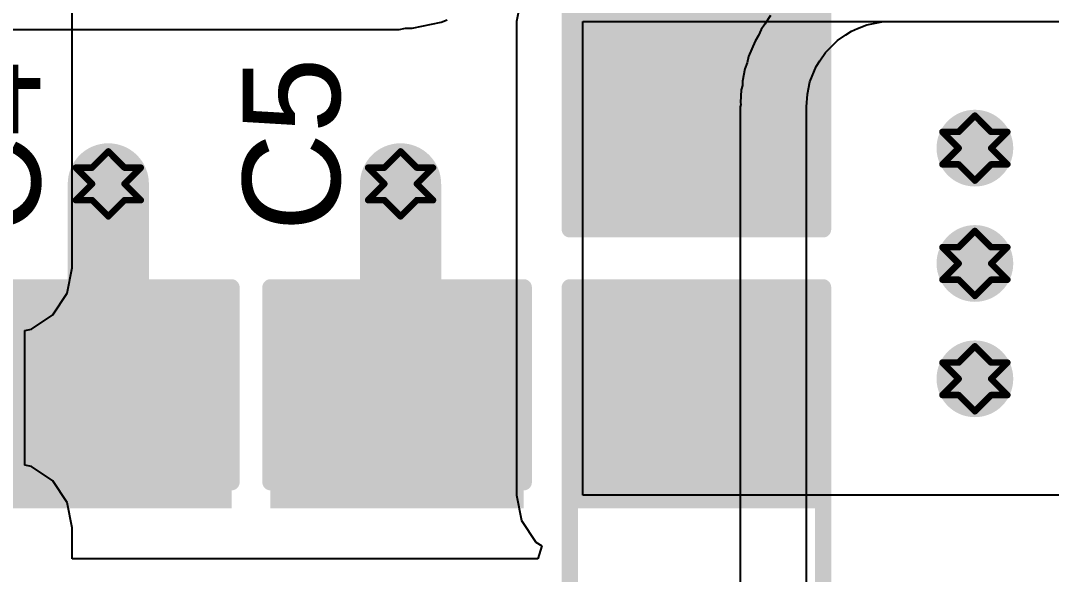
# Model space of a CAD drawing. Header units: inches. Extents: x -25 to 209, y 65 to 158.
# Drawn here: x 60.65 to 68.72, y 103.88 to 108.21 of the extents above; entities that cross this region are included whole.
import ezdxf

# ---------------------------------------------------------------- set-up
doc = ezdxf.new("R2010")
doc.units = ezdxf.units.IN
for name, color, linetype in [('Bottom Layer', 5, 'Continuous'), ('Drill Drawing', 1, 'Continuous'), ('Top Layer', 1, 'Continuous'), ('Top Overlay', 2, 'Continuous'), ('Top Paste', 8, 'Continuous'), ('Top Solder', 216, 'Continuous'), ('Via Holes', 16, 'Continuous')]:
    doc.layers.add(name, color=color, linetype=linetype)
doc.styles.add('Arial', font='', dxfattribs={"height": 0.2})
doc.styles.get('Arial').set_extended_font_data('Arial')

# ---------------------------------------------------------------- blocks, each defined once
blk = doc.blocks.new('R___1206_43')
at = {"layer": 'Top Layer'}
for points in [[(-2.032, 0.889), (-0.508, 0.889), (-0.508, -0.889), (-2.032, -0.889)], [(0.508, 0.889), (2.032, 0.889), (2.032, -0.889), (0.508, -0.889)]]:
    blk.add_hatch(color=1, dxfattribs=at).paths.add_polyline_path(points)
at = {"layer": 'Top Paste'}
for points in [[(-2.032, 0.889), (-0.508, 0.889), (-0.508, -0.889), (-2.032, -0.889)], [(0.508, 0.889), (2.032, 0.889), (2.032, -0.889), (0.508, -0.889)]]:
    blk.add_hatch(color=8, dxfattribs=at).paths.add_polyline_path(points)
at = {"layer": 'Top Solder'}
for points in [[(-2.1336, 0.9906), (-0.4064, 0.9906), (-0.4064, -0.9906), (-2.1336, -0.9906)], [(0.4064, 0.9906), (2.1336, 0.9906), (2.1336, -0.9906), (0.4064, -0.9906)]]:
    blk.add_hatch(color=216, dxfattribs=at).paths.add_polyline_path(points)
at = {"layer": 'Top Overlay'}
for points in [[(-2.1336, -0.9906, 0.127, 0.127, 0), (-2.1336, 0.9906, 0.127, 0.127, 0)], [(2.1336, 0.9906, 0.127, 0.127, 0), (-2.1336, 0.9906, 0.127, 0.127, 0)], [(2.1336, -0.9906, 0.127, 0.127, 0), (2.1336, 0.9906, 0.127, 0.127, 0)], [(2.1336, -0.9906, 0.127, 0.127, 0), (-2.1336, -0.9906, 0.127, 0.127, 0)]]:
    blk.add_lwpolyline(points, format="xyseb", dxfattribs=at)
for points in [[(-2.1654, 0.9906, 0.0635, 0.0635, 1), (-2.1019, 0.9906, 0.0635, 0.0635, 1)], [(-2.1654, 0.9906, 0.0635, 0.0635, 1), (-2.1019, 0.9906, 0.0635, 0.0635, 1)], [(2.1019, 0.9906, 0.0635, 0.0635, 1), (2.1654, 0.9906, 0.0635, 0.0635, 1)], [(2.1019, 0.9906, 0.0635, 0.0635, 1), (2.1654, 0.9906, 0.0635, 0.0635, 1)], [(-2.1654, -0.9906, 0.0635, 0.0635, 1), (-2.1019, -0.9906, 0.0635, 0.0635, 1)], [(-2.1654, -0.9906, 0.0635, 0.0635, 1), (-2.1019, -0.9906, 0.0635, 0.0635, 1)], [(2.1019, -0.9906, 0.0635, 0.0635, 1), (2.1654, -0.9906, 0.0635, 0.0635, 1)], [(2.1019, -0.9906, 0.0635, 0.0635, 1), (2.1654, -0.9906, 0.0635, 0.0635, 1)]]:
    blk.add_lwpolyline(points, format="xyseb", close=True, dxfattribs=at)
blk = doc.blocks.new('R___1206_44')
at = {"layer": 'Top Layer'}
for points in [[(-2.032, 0.889), (-0.508, 0.889), (-0.508, -0.889), (-2.032, -0.889)], [(0.508, 0.889), (2.032, 0.889), (2.032, -0.889), (0.508, -0.889)]]:
    blk.add_hatch(color=1, dxfattribs=at).paths.add_polyline_path(points)
at = {"layer": 'Top Paste'}
for points in [[(-2.032, 0.889), (-0.508, 0.889), (-0.508, -0.889), (-2.032, -0.889)], [(0.508, 0.889), (2.032, 0.889), (2.032, -0.889), (0.508, -0.889)]]:
    blk.add_hatch(color=8, dxfattribs=at).paths.add_polyline_path(points)
at = {"layer": 'Top Solder'}
for points in [[(-2.1336, 0.9906), (-0.4064, 0.9906), (-0.4064, -0.9906), (-2.1336, -0.9906)], [(0.4064, 0.9906), (2.1336, 0.9906), (2.1336, -0.9906), (0.4064, -0.9906)]]:
    blk.add_hatch(color=216, dxfattribs=at).paths.add_polyline_path(points)
at = {"layer": 'Top Overlay'}
for points in [[(-2.1336, 0.9906, 0.127, 0.127, 0), (-2.1336, -0.9906, 0.127, 0.127, 0)], [(-2.1336, 0.9906, 0.127, 0.127, 0), (2.1336, 0.9906, 0.127, 0.127, 0)], [(2.1336, 0.9906, 0.127, 0.127, 0), (2.1336, -0.9906, 0.127, 0.127, 0)], [(-2.1336, -0.9906, 0.127, 0.127, 0), (2.1336, -0.9906, 0.127, 0.127, 0)]]:
    blk.add_lwpolyline(points, format="xyseb", dxfattribs=at)
for points in [[(-2.1654, 0.9906, 0.0635, 0.0635, 1), (-2.1019, 0.9906, 0.0635, 0.0635, 1)], [(-2.1654, 0.9906, 0.0635, 0.0635, 1), (-2.1019, 0.9906, 0.0635, 0.0635, 1)], [(2.1019, 0.9906, 0.0635, 0.0635, 1), (2.1654, 0.9906, 0.0635, 0.0635, 1)], [(2.1019, 0.9906, 0.0635, 0.0635, 1), (2.1654, 0.9906, 0.0635, 0.0635, 1)], [(-2.1654, -0.9906, 0.0635, 0.0635, 1), (-2.1019, -0.9906, 0.0635, 0.0635, 1)], [(-2.1654, -0.9906, 0.0635, 0.0635, 1), (-2.1019, -0.9906, 0.0635, 0.0635, 1)], [(2.1019, -0.9906, 0.0635, 0.0635, 1), (2.1654, -0.9906, 0.0635, 0.0635, 1)], [(2.1019, -0.9906, 0.0635, 0.0635, 1), (2.1654, -0.9906, 0.0635, 0.0635, 1)]]:
    blk.add_lwpolyline(points, format="xyseb", close=True, dxfattribs=at)
blk = doc.blocks.new('C___1206_74')
at = {"layer": 'Top Layer'}
for points in [[(-2.032, 0.889), (-0.508, 0.889), (-0.508, -0.889), (-2.032, -0.889)], [(0.508, 0.889), (2.032, 0.889), (2.032, -0.889), (0.508, -0.889)]]:
    blk.add_hatch(color=1, dxfattribs=at).paths.add_polyline_path(points)
at = {"layer": 'Top Paste'}
for points in [[(-2.032, 0.889), (-0.508, 0.889), (-0.508, -0.889), (-2.032, -0.889)], [(0.508, 0.889), (2.032, 0.889), (2.032, -0.889), (0.508, -0.889)]]:
    blk.add_hatch(color=8, dxfattribs=at).paths.add_polyline_path(points)
at = {"layer": 'Top Solder'}
for points in [[(-2.1336, 0.9906), (-0.4064, 0.9906), (-0.4064, -0.9906), (-2.1336, -0.9906)], [(0.4064, 0.9906), (2.1336, 0.9906), (2.1336, -0.9906), (0.4064, -0.9906)]]:
    blk.add_hatch(color=216, dxfattribs=at).paths.add_polyline_path(points)
at = {"layer": 'Top Overlay'}
for points in [[(-0.6096, 0.9906, 0.127, 0.127, 0), (-2.1336, 0.9906, 0.127, 0.127, 0)], [(-2.1336, -0.9906, 0.127, 0.127, 0), (-2.1336, 0.9906, 0.127, 0.127, 0)], [(0.6096, 0.9906, 0.127, 0.127, 0), (2.1336, 0.9906, 0.127, 0.127, 0)], [(2.1336, -0.9906, 0.127, 0.127, 0), (2.1336, 0.9906, 0.127, 0.127, 0)], [(-0.6096, -0.9906, 0.127, 0.127, 0), (-2.1336, -0.9906, 0.127, 0.127, 0)], [(2.1336, -0.9906, 0.127, 0.127, 0), (0.6096, -0.9906, 0.127, 0.127, 0)]]:
    blk.add_lwpolyline(points, format="xyseb", dxfattribs=at)
for points in [[(-2.1654, 0.9906, 0.0635, 0.0635, 1), (-2.1019, 0.9906, 0.0635, 0.0635, 1)], [(-2.1654, 0.9906, 0.0635, 0.0635, 1), (-2.1019, 0.9906, 0.0635, 0.0635, 1)], [(-0.6414, 0.9906, 0.0635, 0.0635, 1), (-0.5779, 0.9906, 0.0635, 0.0635, 1)], [(0.5778, 0.9906, 0.0635, 0.0635, 1), (0.6413, 0.9906, 0.0635, 0.0635, 1)], [(2.1018, 0.9906, 0.0635, 0.0635, 1), (2.1653, 0.9906, 0.0635, 0.0635, 1)], [(2.1018, 0.9906, 0.0635, 0.0635, 1), (2.1653, 0.9906, 0.0635, 0.0635, 1)], [(-2.1654, -0.9906, 0.0635, 0.0635, 1), (-2.1019, -0.9906, 0.0635, 0.0635, 1)], [(-2.1654, -0.9906, 0.0635, 0.0635, 1), (-2.1019, -0.9906, 0.0635, 0.0635, 1)], [(-0.6414, -0.9906, 0.0635, 0.0635, 1), (-0.5779, -0.9906, 0.0635, 0.0635, 1)], [(0.5778, -0.9906, 0.0635, 0.0635, 1), (0.6413, -0.9906, 0.0635, 0.0635, 1)], [(2.1018, -0.9906, 0.0635, 0.0635, 1), (2.1653, -0.9906, 0.0635, 0.0635, 1)], [(2.1018, -0.9906, 0.0635, 0.0635, 1), (2.1653, -0.9906, 0.0635, 0.0635, 1)]]:
    blk.add_lwpolyline(points, format="xyseb", close=True, dxfattribs=at)
blk = doc.blocks.new('C___1206_75')
at = {"layer": 'Top Layer'}
for points in [[(-2.032, 0.889), (-0.508, 0.889), (-0.508, -0.889), (-2.032, -0.889)], [(0.508, 0.889), (2.032, 0.889), (2.032, -0.889), (0.508, -0.889)]]:
    blk.add_hatch(color=1, dxfattribs=at).paths.add_polyline_path(points)
at = {"layer": 'Top Paste'}
for points in [[(-2.032, 0.889), (-0.508, 0.889), (-0.508, -0.889), (-2.032, -0.889)], [(0.508, 0.889), (2.032, 0.889), (2.032, -0.889), (0.508, -0.889)]]:
    blk.add_hatch(color=8, dxfattribs=at).paths.add_polyline_path(points)
at = {"layer": 'Top Solder'}
for points in [[(-2.1336, 0.9906), (-0.4064, 0.9906), (-0.4064, -0.9906), (-2.1336, -0.9906)], [(0.4064, 0.9906), (2.1336, 0.9906), (2.1336, -0.9906), (0.4064, -0.9906)]]:
    blk.add_hatch(color=216, dxfattribs=at).paths.add_polyline_path(points)
at = {"layer": 'Top Overlay'}
for points in [[(-0.6096, 0.9906, 0.127, 0.127, 0), (-2.1336, 0.9906, 0.127, 0.127, 0)], [(-2.1336, -0.9906, 0.127, 0.127, 0), (-2.1336, 0.9906, 0.127, 0.127, 0)], [(2.1336, 0.9906, 0.127, 0.127, 0), (0.6096, 0.9906, 0.127, 0.127, 0)], [(2.1336, -0.9906, 0.127, 0.127, 0), (2.1336, 0.9906, 0.127, 0.127, 0)], [(-0.6096, -0.9906, 0.127, 0.127, 0), (-2.1336, -0.9906, 0.127, 0.127, 0)], [(2.1336, -0.9906, 0.127, 0.127, 0), (0.6096, -0.9906, 0.127, 0.127, 0)]]:
    blk.add_lwpolyline(points, format="xyseb", dxfattribs=at)
for points in [[(-2.1653, 0.9906, 0.0635, 0.0635, 1), (-2.1018, 0.9906, 0.0635, 0.0635, 1)], [(-2.1653, 0.9906, 0.0635, 0.0635, 1), (-2.1018, 0.9906, 0.0635, 0.0635, 1)], [(-0.6414, 0.9906, 0.0635, 0.0635, 1), (-0.5779, 0.9906, 0.0635, 0.0635, 1)], [(0.5778, 0.9906, 0.0635, 0.0635, 1), (0.6413, 0.9906, 0.0635, 0.0635, 1)], [(2.1018, 0.9906, 0.0635, 0.0635, 1), (2.1653, 0.9906, 0.0635, 0.0635, 1)], [(2.1018, 0.9906, 0.0635, 0.0635, 1), (2.1653, 0.9906, 0.0635, 0.0635, 1)], [(-2.1654, -0.9906, 0.0635, 0.0635, 1), (-2.1019, -0.9906, 0.0635, 0.0635, 1)], [(-2.1654, -0.9906, 0.0635, 0.0635, 1), (-2.1019, -0.9906, 0.0635, 0.0635, 1)], [(-0.6414, -0.9906, 0.0635, 0.0635, 1), (-0.5779, -0.9906, 0.0635, 0.0635, 1)], [(0.5778, -0.9906, 0.0635, 0.0635, 1), (0.6413, -0.9906, 0.0635, 0.0635, 1)], [(2.1018, -0.9906, 0.0635, 0.0635, 1), (2.1653, -0.9906, 0.0635, 0.0635, 1)], [(2.1018, -0.9906, 0.0635, 0.0635, 1), (2.1653, -0.9906, 0.0635, 0.0635, 1)]]:
    blk.add_lwpolyline(points, format="xyseb", close=True, dxfattribs=at)

msp = doc.modelspace()

# ---------------------------------------------------------------- hatches: boundary and pattern name
at = {"layer": 'Bottom Layer'}
h = msp.add_hatch(color=5, dxfattribs=at)
edge = h.paths.add_edge_path()
edge.add_arc((68.1193, 107.2135), 0.3, 0, 360)
h = msp.add_hatch(color=5, dxfattribs=at)
edge = h.paths.add_edge_path()
edge.add_arc((61.341, 106.934), 0.3, 0, 360)
h = msp.add_hatch(color=5, dxfattribs=at)
edge = h.paths.add_edge_path()
edge.add_arc((63.627, 106.934), 0.3, 0, 360)
h = msp.add_hatch(color=5, dxfattribs=at)
edge = h.paths.add_edge_path()
edge.add_arc((68.1193, 106.3118), 0.3, 0, 360)
h = msp.add_hatch(color=5, dxfattribs=at)
edge = h.paths.add_edge_path()
edge.add_arc((68.1193, 105.4101), 0.3, 0, 360)
at = {"layer": 'Top Layer'}
h = msp.add_hatch(color=1, dxfattribs=at)
edge = h.paths.add_edge_path()
edge.add_arc((68.1193, 107.2135), 0.3, 0, 360)
h = msp.add_hatch(color=1, dxfattribs=at)
edge = h.paths.add_edge_path()
edge.add_arc((61.341, 106.934), 0.3, 0, 360)
h = msp.add_hatch(color=1, dxfattribs=at)
edge = h.paths.add_edge_path()
edge.add_arc((63.627, 106.934), 0.3, 0, 360)
h = msp.add_hatch(color=1, dxfattribs=at)
edge = h.paths.add_edge_path()
edge.add_arc((68.1193, 106.3118), 0.3, 0, 360)
h = msp.add_hatch(color=1, dxfattribs=at)
edge = h.paths.add_edge_path()
edge.add_arc((68.1193, 105.4101), 0.3, 0, 360)
at = {"layer": 'Via Holes'}
h = msp.add_hatch(color=7, dxfattribs=at)
edge = h.paths.add_edge_path()
edge.add_arc((68.1193, 107.2135), 0.15, 0, 360)
h = msp.add_hatch(color=7, dxfattribs=at)
edge = h.paths.add_edge_path()
edge.add_arc((61.341, 106.934), 0.15, 0, 360)
h = msp.add_hatch(color=7, dxfattribs=at)
edge = h.paths.add_edge_path()
edge.add_arc((63.627, 106.934), 0.15, 0, 360)
h = msp.add_hatch(color=7, dxfattribs=at)
edge = h.paths.add_edge_path()
edge.add_arc((68.1193, 106.3118), 0.15, 0, 360)
h = msp.add_hatch(color=7, dxfattribs=at)
edge = h.paths.add_edge_path()
edge.add_arc((68.1193, 105.4101), 0.15, 0, 360)

# ---------------------------------------------------------------- linework, layer by layer
at = {"layer": 'Bottom Layer'}
for p, q in [((63.9439, 108.1972), (63.991, 108.2167)), ((66.5203, 108.2498), (66.4756, 108.183)), ((67.2746, 108.1783), (67.4035, 108.204)), ((67.4035, 108.204), (67.4546, 108.204)), ((67.4546, 108.204), (68.9764, 108.204)), ((48.9411, 108.1421), (63.5, 108.1421)), ((63.5, 108.1421), (63.6157, 108.142)), ((63.6157, 108.142), (63.6658, 108.152)), ((63.6658, 108.152), (63.7168, 108.152)), ((63.7168, 108.152), (63.9439, 108.1972)), ((66.4473, 108.1405), (66.4278, 108.0934)), ((66.4756, 108.1829), (66.4473, 108.1405)), ((66.4756, 108.183), (66.4756, 108.1829)), ((67.1108, 108.0997), (67.1532, 108.128)), ((67.1532, 108.128), (67.2003, 108.1475)), ((67.2003, 108.1476), (67.2746, 108.1783)), ((67.2003, 108.1475), (67.2003, 108.1476)), ((66.3994, 108.051), (66.3491, 107.9296)), ((66.4278, 108.0934), (66.3994, 108.051)), ((66.987, 107.9981), (67.0439, 108.055)), ((67.0439, 108.055), (67.1108, 108.0997)), ((67.1108, 108.0997), (67.1108, 108.0997)), ((66.9063, 107.8952), (66.951, 107.9621)), ((66.951, 107.9621), (66.987, 107.9981)), ((66.987, 107.9981), (66.987, 107.9981)), ((66.3392, 107.8795), (66.3196, 107.8324)), ((66.3491, 107.9296), (66.3392, 107.8795)), ((66.8779, 107.8528), (66.9063, 107.8952)), ((66.9063, 107.8952), (66.9063, 107.8952)), ((66.3196, 107.8324), (66.3006, 107.7366)), ((66.8276, 107.7314), (66.8779, 107.8528)), ((66.3006, 107.7366), (66.3006, 107.7028)), ((66.8086, 107.6356), (66.8276, 107.7314)), ((66.2918, 107.67), (66.2852, 107.5712)), ((66.3006, 107.7028), (66.2918, 107.67)), ((66.802, 107.5367), (66.8086, 107.6356)), ((66.2852, 107.5712), (66.2875, 107.5538)), ((66.2875, 107.5538), (66.284, 107.5367)), ((66.284, 107.5367), (66.284, 103.5905)), ((66.802, 103.5905), (66.802, 107.5367)), ((66.802, 107.5367), (66.802, 107.5367))]:
    msp.add_line(p, q, dxfattribs=at)
at = {"layer": 'Drill Drawing'}
for points in [[(67.9923, 107.3405, 0.0508, 0.0508, 0), (68.1193, 107.4675, 0.0508, 0.0508, 0)], [(68.1193, 107.4675, 0.0508, 0.0508, 0), (68.2463, 107.3405, 0.0508, 0.0508, 0)], [(67.8653, 107.3405, 0.0508, 0.0508, 0), (67.9923, 107.2135, 0.0508, 0.0508, 0)], [(67.8653, 107.3405, 0.0508, 0.0508, 0), (67.9923, 107.3405, 0.0508, 0.0508, 0)], [(68.2463, 107.3405, 0.0508, 0.0508, 0), (68.3733, 107.3405, 0.0508, 0.0508, 0)], [(68.2463, 107.2135, 0.0508, 0.0508, 0), (68.3733, 107.3405, 0.0508, 0.0508, 0)], [(67.8653, 107.0865, 0.0508, 0.0508, 0), (67.9923, 107.2135, 0.0508, 0.0508, 0)], [(68.2463, 107.2135, 0.0508, 0.0508, 0), (68.3733, 107.0865, 0.0508, 0.0508, 0)], [(61.214, 107.061, 0.0508, 0.0508, 0), (61.341, 107.188, 0.0508, 0.0508, 0)], [(61.341, 107.188, 0.0508, 0.0508, 0), (61.468, 107.061, 0.0508, 0.0508, 0)], [(63.5, 107.061, 0.0508, 0.0508, 0), (63.627, 107.188, 0.0508, 0.0508, 0)], [(63.627, 107.188, 0.0508, 0.0508, 0), (63.754, 107.061, 0.0508, 0.0508, 0)], [(61.087, 107.061, 0.0508, 0.0508, 0), (61.214, 106.934, 0.0508, 0.0508, 0)], [(61.087, 107.061, 0.0508, 0.0508, 0), (61.214, 107.061, 0.0508, 0.0508, 0)], [(61.468, 107.061, 0.0508, 0.0508, 0), (61.595, 107.061, 0.0508, 0.0508, 0)], [(61.468, 106.934, 0.0508, 0.0508, 0), (61.595, 107.061, 0.0508, 0.0508, 0)], [(63.373, 107.061, 0.0508, 0.0508, 0), (63.5, 106.934, 0.0508, 0.0508, 0)], [(63.373, 107.061, 0.0508, 0.0508, 0), (63.5, 107.061, 0.0508, 0.0508, 0)], [(63.754, 107.061, 0.0508, 0.0508, 0), (63.881, 107.061, 0.0508, 0.0508, 0)], [(63.754, 106.934, 0.0508, 0.0508, 0), (63.881, 107.061, 0.0508, 0.0508, 0)], [(67.8653, 107.0865, 0.0508, 0.0508, 0), (67.9923, 107.0865, 0.0508, 0.0508, 0)], [(67.9923, 107.0865, 0.0508, 0.0508, 0), (68.1193, 106.9595, 0.0508, 0.0508, 0)], [(68.1193, 106.9595, 0.0508, 0.0508, 0), (68.2463, 107.0865, 0.0508, 0.0508, 0)], [(68.2463, 107.0865, 0.0508, 0.0508, 0), (68.3733, 107.0865, 0.0508, 0.0508, 0)], [(61.087, 106.807, 0.0508, 0.0508, 0), (61.214, 106.934, 0.0508, 0.0508, 0)], [(61.468, 106.934, 0.0508, 0.0508, 0), (61.595, 106.807, 0.0508, 0.0508, 0)], [(63.373, 106.807, 0.0508, 0.0508, 0), (63.5, 106.934, 0.0508, 0.0508, 0)], [(63.754, 106.934, 0.0508, 0.0508, 0), (63.881, 106.807, 0.0508, 0.0508, 0)], [(61.087, 106.807, 0.0508, 0.0508, 0), (61.214, 106.807, 0.0508, 0.0508, 0)], [(61.214, 106.807, 0.0508, 0.0508, 0), (61.341, 106.68, 0.0508, 0.0508, 0)], [(61.341, 106.68, 0.0508, 0.0508, 0), (61.468, 106.807, 0.0508, 0.0508, 0)], [(61.468, 106.807, 0.0508, 0.0508, 0), (61.595, 106.807, 0.0508, 0.0508, 0)], [(63.373, 106.807, 0.0508, 0.0508, 0), (63.5, 106.807, 0.0508, 0.0508, 0)], [(63.5, 106.807, 0.0508, 0.0508, 0), (63.627, 106.68, 0.0508, 0.0508, 0)], [(63.627, 106.68, 0.0508, 0.0508, 0), (63.754, 106.807, 0.0508, 0.0508, 0)], [(63.754, 106.807, 0.0508, 0.0508, 0), (63.881, 106.807, 0.0508, 0.0508, 0)], [(67.9923, 106.4388, 0.0508, 0.0508, 0), (68.1193, 106.5658, 0.0508, 0.0508, 0)], [(68.1193, 106.5658, 0.0508, 0.0508, 0), (68.2463, 106.4388, 0.0508, 0.0508, 0)], [(67.8653, 106.4388, 0.0508, 0.0508, 0), (67.9923, 106.3118, 0.0508, 0.0508, 0)], [(67.8653, 106.4388, 0.0508, 0.0508, 0), (67.9923, 106.4388, 0.0508, 0.0508, 0)], [(68.2463, 106.4388, 0.0508, 0.0508, 0), (68.3733, 106.4388, 0.0508, 0.0508, 0)], [(68.2463, 106.3118, 0.0508, 0.0508, 0), (68.3733, 106.4388, 0.0508, 0.0508, 0)], [(67.8653, 106.1848, 0.0508, 0.0508, 0), (67.9923, 106.3118, 0.0508, 0.0508, 0)], [(68.2463, 106.3118, 0.0508, 0.0508, 0), (68.3733, 106.1848, 0.0508, 0.0508, 0)], [(67.8653, 106.1848, 0.0508, 0.0508, 0), (67.9923, 106.1848, 0.0508, 0.0508, 0)], [(67.9923, 106.1848, 0.0508, 0.0508, 0), (68.1193, 106.0578, 0.0508, 0.0508, 0)], [(68.1193, 106.0578, 0.0508, 0.0508, 0), (68.2463, 106.1848, 0.0508, 0.0508, 0)], [(68.2463, 106.1848, 0.0508, 0.0508, 0), (68.3733, 106.1848, 0.0508, 0.0508, 0)], [(67.9923, 105.5371, 0.0508, 0.0508, 0), (68.1193, 105.6641, 0.0508, 0.0508, 0)], [(68.1193, 105.6641, 0.0508, 0.0508, 0), (68.2463, 105.5371, 0.0508, 0.0508, 0)], [(67.8653, 105.5371, 0.0508, 0.0508, 0), (67.9923, 105.4101, 0.0508, 0.0508, 0)], [(67.8653, 105.5371, 0.0508, 0.0508, 0), (67.9923, 105.5371, 0.0508, 0.0508, 0)], [(68.2463, 105.5371, 0.0508, 0.0508, 0), (68.3733, 105.5371, 0.0508, 0.0508, 0)], [(68.2463, 105.4101, 0.0508, 0.0508, 0), (68.3733, 105.5371, 0.0508, 0.0508, 0)], [(67.8653, 105.2831, 0.0508, 0.0508, 0), (67.9923, 105.4101, 0.0508, 0.0508, 0)], [(68.2463, 105.4101, 0.0508, 0.0508, 0), (68.3733, 105.2831, 0.0508, 0.0508, 0)], [(67.8653, 105.2831, 0.0508, 0.0508, 0), (67.9923, 105.2831, 0.0508, 0.0508, 0)], [(67.9923, 105.2831, 0.0508, 0.0508, 0), (68.1193, 105.1561, 0.0508, 0.0508, 0)], [(68.1193, 105.1561, 0.0508, 0.0508, 0), (68.2463, 105.2831, 0.0508, 0.0508, 0)], [(68.2463, 105.2831, 0.0508, 0.0508, 0), (68.3733, 105.2831, 0.0508, 0.0508, 0)]]:
    msp.add_lwpolyline(points, format="xyseb", dxfattribs=at)
for points in [[(68.1066, 107.4675, 0.0254, 0.0254, 1), (68.132, 107.4675, 0.0254, 0.0254, 1)], [(68.1066, 107.4675, 0.0254, 0.0254, 1), (68.132, 107.4675, 0.0254, 0.0254, 1)], [(67.8526, 107.3405, 0.0254, 0.0254, 1), (67.878, 107.3405, 0.0254, 0.0254, 1)], [(67.8526, 107.3405, 0.0254, 0.0254, 1), (67.878, 107.3405, 0.0254, 0.0254, 1)], [(67.9796, 107.3405, 0.0254, 0.0254, 1), (68.005, 107.3405, 0.0254, 0.0254, 1)], [(67.9796, 107.3405, 0.0254, 0.0254, 1), (68.005, 107.3405, 0.0254, 0.0254, 1)], [(68.2336, 107.3405, 0.0254, 0.0254, 1), (68.259, 107.3405, 0.0254, 0.0254, 1)], [(68.2336, 107.3405, 0.0254, 0.0254, 1), (68.259, 107.3405, 0.0254, 0.0254, 1)], [(68.3606, 107.3405, 0.0254, 0.0254, 1), (68.386, 107.3405, 0.0254, 0.0254, 1)], [(68.3606, 107.3405, 0.0254, 0.0254, 1), (68.386, 107.3405, 0.0254, 0.0254, 1)], [(67.9796, 107.2135, 0.0254, 0.0254, 1), (68.005, 107.2135, 0.0254, 0.0254, 1)], [(67.9796, 107.2135, 0.0254, 0.0254, 1), (68.005, 107.2135, 0.0254, 0.0254, 1)], [(68.2336, 107.2135, 0.0254, 0.0254, 1), (68.259, 107.2135, 0.0254, 0.0254, 1)], [(68.2336, 107.2135, 0.0254, 0.0254, 1), (68.259, 107.2135, 0.0254, 0.0254, 1)], [(61.3283, 107.188, 0.0254, 0.0254, 1), (61.3537, 107.188, 0.0254, 0.0254, 1)], [(61.3283, 107.188, 0.0254, 0.0254, 1), (61.3537, 107.188, 0.0254, 0.0254, 1)], [(63.6143, 107.188, 0.0254, 0.0254, 1), (63.6397, 107.188, 0.0254, 0.0254, 1)], [(63.6143, 107.188, 0.0254, 0.0254, 1), (63.6397, 107.188, 0.0254, 0.0254, 1)], [(61.0743, 107.061, 0.0254, 0.0254, 1), (61.0997, 107.061, 0.0254, 0.0254, 1)], [(61.0743, 107.061, 0.0254, 0.0254, 1), (61.0997, 107.061, 0.0254, 0.0254, 1)], [(61.2013, 107.061, 0.0254, 0.0254, 1), (61.2267, 107.061, 0.0254, 0.0254, 1)], [(61.2013, 107.061, 0.0254, 0.0254, 1), (61.2267, 107.061, 0.0254, 0.0254, 1)], [(61.4553, 107.061, 0.0254, 0.0254, 1), (61.4807, 107.061, 0.0254, 0.0254, 1)], [(61.4553, 107.061, 0.0254, 0.0254, 1), (61.4807, 107.061, 0.0254, 0.0254, 1)], [(61.5823, 107.061, 0.0254, 0.0254, 1), (61.6077, 107.061, 0.0254, 0.0254, 1)], [(61.5823, 107.061, 0.0254, 0.0254, 1), (61.6077, 107.061, 0.0254, 0.0254, 1)], [(63.3603, 107.061, 0.0254, 0.0254, 1), (63.3857, 107.061, 0.0254, 0.0254, 1)], [(63.3603, 107.061, 0.0254, 0.0254, 1), (63.3857, 107.061, 0.0254, 0.0254, 1)], [(63.4873, 107.061, 0.0254, 0.0254, 1), (63.5127, 107.061, 0.0254, 0.0254, 1)], [(63.4873, 107.061, 0.0254, 0.0254, 1), (63.5127, 107.061, 0.0254, 0.0254, 1)], [(63.7413, 107.061, 0.0254, 0.0254, 1), (63.7667, 107.061, 0.0254, 0.0254, 1)], [(63.7413, 107.061, 0.0254, 0.0254, 1), (63.7667, 107.061, 0.0254, 0.0254, 1)], [(63.8683, 107.061, 0.0254, 0.0254, 1), (63.8937, 107.061, 0.0254, 0.0254, 1)], [(63.8683, 107.061, 0.0254, 0.0254, 1), (63.8937, 107.061, 0.0254, 0.0254, 1)], [(67.8526, 107.0865, 0.0254, 0.0254, 1), (67.878, 107.0865, 0.0254, 0.0254, 1)], [(67.8526, 107.0865, 0.0254, 0.0254, 1), (67.878, 107.0865, 0.0254, 0.0254, 1)], [(67.9796, 107.0865, 0.0254, 0.0254, 1), (68.005, 107.0865, 0.0254, 0.0254, 1)], [(67.9796, 107.0865, 0.0254, 0.0254, 1), (68.005, 107.0865, 0.0254, 0.0254, 1)], [(68.2336, 107.0865, 0.0254, 0.0254, 1), (68.259, 107.0865, 0.0254, 0.0254, 1)], [(68.2336, 107.0865, 0.0254, 0.0254, 1), (68.259, 107.0865, 0.0254, 0.0254, 1)], [(68.3606, 107.0865, 0.0254, 0.0254, 1), (68.386, 107.0865, 0.0254, 0.0254, 1)], [(68.3606, 107.0865, 0.0254, 0.0254, 1), (68.386, 107.0865, 0.0254, 0.0254, 1)], [(61.2013, 106.934, 0.0254, 0.0254, 1), (61.2267, 106.934, 0.0254, 0.0254, 1)], [(61.2013, 106.934, 0.0254, 0.0254, 1), (61.2267, 106.934, 0.0254, 0.0254, 1)], [(61.4553, 106.934, 0.0254, 0.0254, 1), (61.4807, 106.934, 0.0254, 0.0254, 1)], [(61.4553, 106.934, 0.0254, 0.0254, 1), (61.4807, 106.934, 0.0254, 0.0254, 1)], [(63.4873, 106.934, 0.0254, 0.0254, 1), (63.5127, 106.934, 0.0254, 0.0254, 1)], [(63.4873, 106.934, 0.0254, 0.0254, 1), (63.5127, 106.934, 0.0254, 0.0254, 1)], [(63.7413, 106.934, 0.0254, 0.0254, 1), (63.7667, 106.934, 0.0254, 0.0254, 1)], [(63.7413, 106.934, 0.0254, 0.0254, 1), (63.7667, 106.934, 0.0254, 0.0254, 1)], [(68.1066, 106.9595, 0.0254, 0.0254, 1), (68.132, 106.9595, 0.0254, 0.0254, 1)], [(68.1066, 106.9595, 0.0254, 0.0254, 1), (68.132, 106.9595, 0.0254, 0.0254, 1)], [(61.0743, 106.807, 0.0254, 0.0254, 1), (61.0997, 106.807, 0.0254, 0.0254, 1)], [(61.0743, 106.807, 0.0254, 0.0254, 1), (61.0997, 106.807, 0.0254, 0.0254, 1)], [(61.2013, 106.807, 0.0254, 0.0254, 1), (61.2267, 106.807, 0.0254, 0.0254, 1)], [(61.2013, 106.807, 0.0254, 0.0254, 1), (61.2267, 106.807, 0.0254, 0.0254, 1)], [(61.4553, 106.807, 0.0254, 0.0254, 1), (61.4807, 106.807, 0.0254, 0.0254, 1)], [(61.4553, 106.807, 0.0254, 0.0254, 1), (61.4807, 106.807, 0.0254, 0.0254, 1)], [(61.5823, 106.807, 0.0254, 0.0254, 1), (61.6077, 106.807, 0.0254, 0.0254, 1)], [(61.5823, 106.807, 0.0254, 0.0254, 1), (61.6077, 106.807, 0.0254, 0.0254, 1)], [(63.3603, 106.807, 0.0254, 0.0254, 1), (63.3857, 106.807, 0.0254, 0.0254, 1)], [(63.3603, 106.807, 0.0254, 0.0254, 1), (63.3857, 106.807, 0.0254, 0.0254, 1)], [(63.4873, 106.807, 0.0254, 0.0254, 1), (63.5127, 106.807, 0.0254, 0.0254, 1)], [(63.4873, 106.807, 0.0254, 0.0254, 1), (63.5127, 106.807, 0.0254, 0.0254, 1)], [(63.7413, 106.807, 0.0254, 0.0254, 1), (63.7667, 106.807, 0.0254, 0.0254, 1)], [(63.7413, 106.807, 0.0254, 0.0254, 1), (63.7667, 106.807, 0.0254, 0.0254, 1)], [(63.8683, 106.807, 0.0254, 0.0254, 1), (63.8937, 106.807, 0.0254, 0.0254, 1)], [(63.8683, 106.807, 0.0254, 0.0254, 1), (63.8937, 106.807, 0.0254, 0.0254, 1)], [(61.3283, 106.68, 0.0254, 0.0254, 1), (61.3537, 106.68, 0.0254, 0.0254, 1)], [(61.3283, 106.68, 0.0254, 0.0254, 1), (61.3537, 106.68, 0.0254, 0.0254, 1)], [(63.6143, 106.68, 0.0254, 0.0254, 1), (63.6397, 106.68, 0.0254, 0.0254, 1)], [(63.6143, 106.68, 0.0254, 0.0254, 1), (63.6397, 106.68, 0.0254, 0.0254, 1)], [(68.1066, 106.5658, 0.0254, 0.0254, 1), (68.132, 106.5658, 0.0254, 0.0254, 1)], [(68.1066, 106.5658, 0.0254, 0.0254, 1), (68.132, 106.5658, 0.0254, 0.0254, 1)], [(67.8526, 106.4388, 0.0254, 0.0254, 1), (67.878, 106.4388, 0.0254, 0.0254, 1)], [(67.8526, 106.4388, 0.0254, 0.0254, 1), (67.878, 106.4388, 0.0254, 0.0254, 1)], [(67.9796, 106.4388, 0.0254, 0.0254, 1), (68.005, 106.4388, 0.0254, 0.0254, 1)], [(67.9796, 106.4388, 0.0254, 0.0254, 1), (68.005, 106.4388, 0.0254, 0.0254, 1)], [(68.2336, 106.4388, 0.0254, 0.0254, 1), (68.259, 106.4388, 0.0254, 0.0254, 1)], [(68.2336, 106.4388, 0.0254, 0.0254, 1), (68.259, 106.4388, 0.0254, 0.0254, 1)], [(68.3606, 106.4388, 0.0254, 0.0254, 1), (68.386, 106.4388, 0.0254, 0.0254, 1)], [(68.3606, 106.4388, 0.0254, 0.0254, 1), (68.386, 106.4388, 0.0254, 0.0254, 1)], [(67.9796, 106.3118, 0.0254, 0.0254, 1), (68.005, 106.3118, 0.0254, 0.0254, 1)], [(67.9796, 106.3118, 0.0254, 0.0254, 1), (68.005, 106.3118, 0.0254, 0.0254, 1)], [(68.2336, 106.3118, 0.0254, 0.0254, 1), (68.259, 106.3118, 0.0254, 0.0254, 1)], [(68.2336, 106.3118, 0.0254, 0.0254, 1), (68.259, 106.3118, 0.0254, 0.0254, 1)], [(67.8526, 106.1848, 0.0254, 0.0254, 1), (67.878, 106.1848, 0.0254, 0.0254, 1)], [(67.8526, 106.1848, 0.0254, 0.0254, 1), (67.878, 106.1848, 0.0254, 0.0254, 1)], [(67.9796, 106.1848, 0.0254, 0.0254, 1), (68.005, 106.1848, 0.0254, 0.0254, 1)], [(67.9796, 106.1848, 0.0254, 0.0254, 1), (68.005, 106.1848, 0.0254, 0.0254, 1)], [(68.2336, 106.1848, 0.0254, 0.0254, 1), (68.259, 106.1848, 0.0254, 0.0254, 1)], [(68.2336, 106.1848, 0.0254, 0.0254, 1), (68.259, 106.1848, 0.0254, 0.0254, 1)], [(68.3606, 106.1848, 0.0254, 0.0254, 1), (68.386, 106.1848, 0.0254, 0.0254, 1)], [(68.3606, 106.1848, 0.0254, 0.0254, 1), (68.386, 106.1848, 0.0254, 0.0254, 1)], [(68.1066, 106.0578, 0.0254, 0.0254, 1), (68.132, 106.0578, 0.0254, 0.0254, 1)], [(68.1066, 106.0578, 0.0254, 0.0254, 1), (68.132, 106.0578, 0.0254, 0.0254, 1)], [(68.1066, 105.6641, 0.0254, 0.0254, 1), (68.132, 105.6641, 0.0254, 0.0254, 1)], [(68.1066, 105.6641, 0.0254, 0.0254, 1), (68.132, 105.6641, 0.0254, 0.0254, 1)], [(67.8526, 105.5371, 0.0254, 0.0254, 1), (67.878, 105.5371, 0.0254, 0.0254, 1)], [(67.8526, 105.5371, 0.0254, 0.0254, 1), (67.878, 105.5371, 0.0254, 0.0254, 1)], [(67.9796, 105.5371, 0.0254, 0.0254, 1), (68.005, 105.5371, 0.0254, 0.0254, 1)], [(67.9796, 105.5371, 0.0254, 0.0254, 1), (68.005, 105.5371, 0.0254, 0.0254, 1)], [(68.2336, 105.5371, 0.0254, 0.0254, 1), (68.259, 105.5371, 0.0254, 0.0254, 1)], [(68.2336, 105.5371, 0.0254, 0.0254, 1), (68.259, 105.5371, 0.0254, 0.0254, 1)], [(68.3606, 105.5371, 0.0254, 0.0254, 1), (68.386, 105.5371, 0.0254, 0.0254, 1)], [(68.3606, 105.5371, 0.0254, 0.0254, 1), (68.386, 105.5371, 0.0254, 0.0254, 1)], [(67.9796, 105.4101, 0.0254, 0.0254, 1), (68.005, 105.4101, 0.0254, 0.0254, 1)], [(67.9796, 105.4101, 0.0254, 0.0254, 1), (68.005, 105.4101, 0.0254, 0.0254, 1)], [(68.2336, 105.4101, 0.0254, 0.0254, 1), (68.259, 105.4101, 0.0254, 0.0254, 1)], [(68.2336, 105.4101, 0.0254, 0.0254, 1), (68.259, 105.4101, 0.0254, 0.0254, 1)], [(67.8526, 105.2831, 0.0254, 0.0254, 1), (67.878, 105.2831, 0.0254, 0.0254, 1)], [(67.8526, 105.2831, 0.0254, 0.0254, 1), (67.878, 105.2831, 0.0254, 0.0254, 1)], [(67.9796, 105.2831, 0.0254, 0.0254, 1), (68.005, 105.2831, 0.0254, 0.0254, 1)], [(67.9796, 105.2831, 0.0254, 0.0254, 1), (68.005, 105.2831, 0.0254, 0.0254, 1)], [(68.2336, 105.2831, 0.0254, 0.0254, 1), (68.259, 105.2831, 0.0254, 0.0254, 1)], [(68.2336, 105.2831, 0.0254, 0.0254, 1), (68.259, 105.2831, 0.0254, 0.0254, 1)], [(68.3606, 105.2831, 0.0254, 0.0254, 1), (68.386, 105.2831, 0.0254, 0.0254, 1)], [(68.3606, 105.2831, 0.0254, 0.0254, 1), (68.386, 105.2831, 0.0254, 0.0254, 1)], [(68.1066, 105.1561, 0.0254, 0.0254, 1), (68.132, 105.1561, 0.0254, 0.0254, 1)], [(68.1066, 105.1561, 0.0254, 0.0254, 1), (68.132, 105.1561, 0.0254, 0.0254, 1)]]:
    msp.add_lwpolyline(points, format="xyseb", close=True, dxfattribs=at)
at = {"layer": 'Top Layer'}
for p, q in [((61.0591, 106.2775), (61.0591, 109.093)), ((64.5737, 108.4022), (64.5342, 108.204)), ((64.5342, 108.204), (64.5342, 104.4995)), ((65.0522, 104.4995), (65.0522, 108.204)), ((65.0522, 108.204), (69.5042, 108.204)), ((61.0197, 106.0793), (61.0591, 106.2775)), ((60.9074, 105.9112), (61.0197, 106.0793)), ((60.7394, 105.799), (60.9074, 105.9112)), ((60.6889, 105.7889), (60.7394, 105.799)), ((60.6889, 104.7341), (60.6889, 105.7889)), ((60.7394, 104.724), (60.6889, 104.7341)), ((60.9074, 104.6117), (60.7394, 104.724)), ((61.0197, 104.4437), (60.9074, 104.6117)), ((64.5342, 104.4995), (64.5737, 104.3013)), ((69.4556, 104.4995), (65.0522, 104.4995)), ((61.0591, 104.2455), (61.0197, 104.4437)), ((64.5737, 104.3013), (64.6859, 104.1332)), ((61.0591, 104.0014), (61.0591, 104.2455)), ((64.6859, 104.1332), (64.7311, 104.103)), ((64.7311, 104.103), (64.7003, 104.0014)), ((64.7003, 104.0014), (61.0591, 104.0014))]:
    msp.add_line(p, q, dxfattribs=at)
for points in [[(61.341, 105.2886, 0.635, 0.635, 0), (61.341, 106.934, 0.635, 0.635, 0)], [(63.627, 105.2886, 0.635, 0.635, 0), (63.627, 106.934, 0.635, 0.635, 0)], [(61.3139, 105.2615, 0.381, 0.381, 0), (61.341, 105.2886, 0.381, 0.381, 0)]]:
    msp.add_lwpolyline(points, format="xyseb", dxfattribs=at)
for points in [[(61.1823, 106.934, 0.3175, 0.3175, 1), (61.4997, 106.934, 0.3175, 0.3175, 1)], [(63.4682, 106.934, 0.3175, 0.3175, 1), (63.7857, 106.934, 0.3175, 0.3175, 1)], [(61.1823, 105.2886, 0.3175, 0.3175, 1), (61.4997, 105.2886, 0.3175, 0.3175, 1)], [(63.4682, 105.2886, 0.3175, 0.3175, 1), (63.7857, 105.2886, 0.3175, 0.3175, 1)], [(61.2457, 105.2886, 0.1905, 0.1905, 1), (61.4363, 105.2886, 0.1905, 0.1905, 1)], [(61.2187, 105.2615, 0.1905, 0.1905, 1), (61.4092, 105.2615, 0.1905, 0.1905, 1)]]:
    msp.add_lwpolyline(points, format="xyseb", close=True, dxfattribs=at)

# ---------------------------------------------------------------- block references
for name, p, rotation in [('R___1206_43', (65.9412, 108.712), 270), ('C___1206_75', (61.3139, 103.9915), 270), ('C___1206_74', (63.5999, 103.9915), 270), ('R___1206_44', (65.9412, 103.9915), 90)]:
    msp.add_blockref(name, p, dxfattribs=dict(rotation=rotation))

# ---------------------------------------------------------------- texts
at = {"layer": 'Top Overlay', "style": 'Arial'}
for s, p in [('C5', (63.1535, 106.5617)), ('C4', (60.8091, 106.5364))]:
    msp.add_text(s, height=0.762, rotation=90, dxfattribs=at).set_placement(p)

doc.saveas('drawing.dxf')
